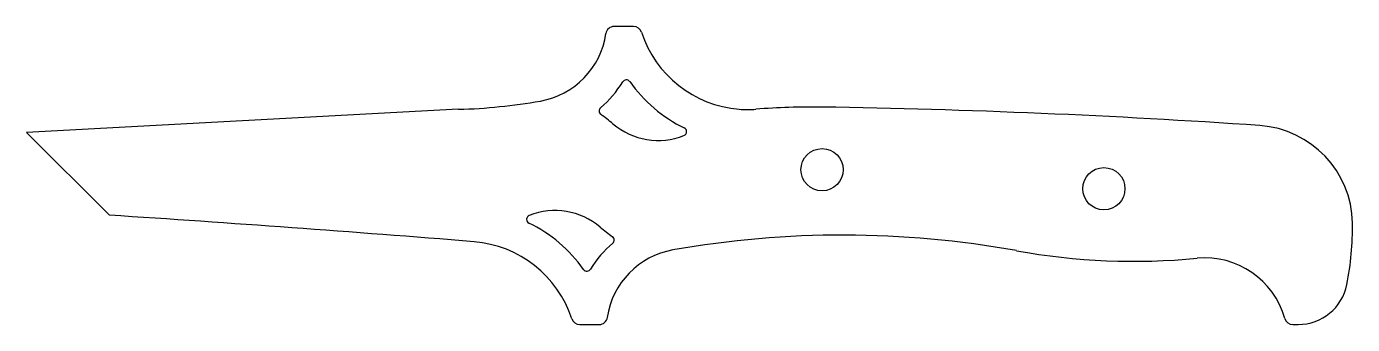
# Model space of a CAD drawing. Header units: millimetres. Extents: x -70 to 90, y -23 to 13.
import ezdxf

# ---------------------------------------------------------------- set-up
doc = ezdxf.new("R2010")
doc.units = ezdxf.units.MM

msp = doc.modelspace()

# ---------------------------------------------------------------- linework, layer by layer
at = {"color": 7, "linetype": 'Continuous', "lineweight": 25}
for p, q in [((3.25, 12.8), (0.9, 12.8)), ((-17.86, 2.8), (-70, 0)), ((-70, 0), (-60, -10)), ((-3.25, -23.2), (-0.9, -23.2)), ((82.79, -23.2), (83.44, -23.2))]:
    msp.add_line(p, q, dxfattribs=at)
for centre in [(26, -4.5), (60, -6.8)]:
    msp.add_circle(centre, 2.55, dxfattribs=at)
for centre, radius, start, end in [((0.9, 11.8), 1, 90, 171.6574), ((3.25, 11.8), 1, 18.0462, 90), ((-9.68, 13.35), 9.7, 279.998, 351.6574), ((17.09, 16.31), 13.55, 198.0462, 265.3869), ((-9.68, 13.35), 13.7, 310.7441, 328.1203), ((2.37, 5.85), 0.5, 35.3915, 148.1203), ((17.09, 16.31), 17.55, 215.3915, 243.9096), ((-19.73, 70.33), 67.56, 271.5867, 279.998), ((-0.42, 2.59), 0.5, 130.7441, 233.8338), ((-16.97, -20.05), 27.55, 49.938, 53.8338), ((17, 15.19), 12.43, 265.3869, 274.6131), ((24.68, -79.98), 83.05, 89.0888, 94.6131), ((10, -1002.87), 1006.06, 86.07772, 89.08875), ((6.23, 7.53), 8.49, 229.938, 291.4501), ((9.15, 0.1), 0.5, 291.4501, 63.9096), ((78, -11.14), 12, 0.9393, 86.0777), ((-6.23, -17.93), 8.49, 49.938, 111.4501), ((-240.14, -2791.06), 2786.89, 85.38686, 86.29386), ((-9.15, -10.5), 0.5, 111.4501, 243.9096), ((-17.09, -26.71), 17.55, 35.3915, 63.9096), ((54.9, -11.52), 35.1, 348.7461, 0.9393), ((16.97, 9.65), 27.55, 229.938, 233.8338), ((0.42, -12.99), 0.5, 310.7441, 53.8338), ((28.49, -130.4), 118, 79.7711, 99.998), ((-17.09, -26.71), 13.55, 18.0462, 85.3869), ((9.68, -23.75), 13.7, 130.7441, 148.1203), ((9.68, -23.75), 9.7, 99.998, 171.6574), ((63.65, 64.44), 80, 259.7711, 275.4485), ((72.19, -25.15), 10, 15.5474, 95.4485), ((-2.37, -16.25), 0.5, 215.3915, 328.1203), ((83.44, -17.2), 6, 270, 348.7461), ((-0.9, -22.2), 1, 270, 351.6574), ((-3.25, -22.2), 1, 198.0462, 270), ((82.79, -22.2), 1, 195.5474, 270)]:
    msp.add_arc(centre, radius, start, end, dxfattribs=at)

doc.saveas('drawing.dxf')
